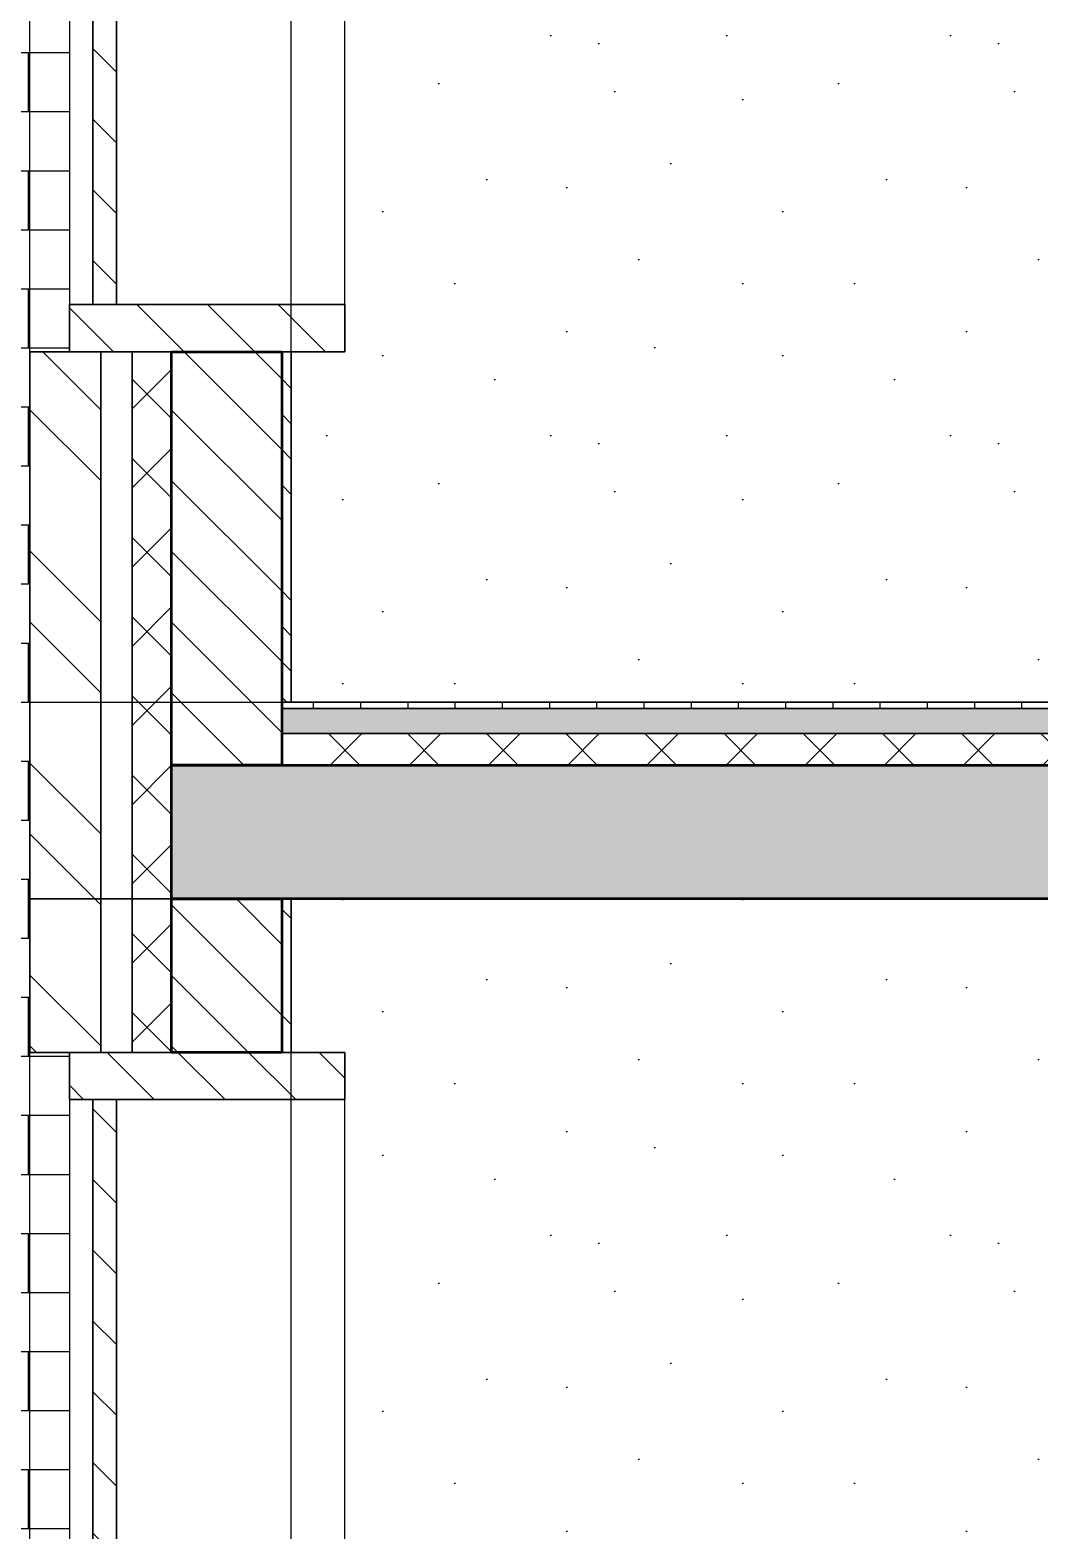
# Model space of a CAD drawing. Header units: millimetres. Extents: x -100 to 224448, y 0 to 22177.
# Drawn here: x 132902 to 134184, y 9298 to 11204 of the extents above; entities that cross this region are included whole.
import ezdxf

# ---------------------------------------------------------------- set-up
doc = ezdxf.new("R2010")
doc.units = ezdxf.units.MM
doc.layers.get('0').update_dxf_attribs({"true_color": 0xdfdfdf})
for name, color, linetype, lineweight in [('Background_Air', 7, 'Continuous', 9), ('Background_Concrete_ Reinforced', 7, 'Continuous', 9), ('Background_Floor_ Ceramic Tiles', 7, 'Continuous', 9), ('Background_Gypsum Board', 7, 'Continuous', 9), ('Background_Insulation_ Extruded Polystyrene', 7, 'Continuous', 9), ('Background_Insulation_ Polyurethane Foam', 7, 'Continuous', 9), ('Background_Plaster_ Cement', 7, 'Continuous', 9), ('Background_Screed', 7, 'Continuous', 9), ('Background_Supporting Wall_ Brick', 7, 'Continuous', 9), ('Boundary_Concrete_ Reinforced', 99, 'Continuous', 50), ('Boundary_Supporting Wall_ Brick', 14, 'Continuous', 50)]:
    doc.layers.add(name, color=color, linetype=linetype, lineweight=lineweight)
for name, color, linetype in [('Background_Front bricks', 7, 'Continuous'), ('Background_GLASS', 161, 'Continuous'), ('Background_WINDOW_FRAME', 253, 'Continuous'), ('Boundary_Air', 7, 'Continuous'), ('Boundary_Cavity Wall_ Front', 7, 'Continuous'), ('Boundary_Floor_ Ceramic Tiles', 7, 'Continuous'), ('Boundary_Front bricks', 7, 'Continuous'), ('Boundary_GLASS', 161, 'Continuous'), ('Boundary_Gypsum Board', 54, 'Continuous'), ('Boundary_Insulation_ Extruded Polystyrene', 42, 'Continuous'), ('Boundary_Insulation_ Polyurethane Foam', 42, 'Continuous'), ('Boundary_Screed', 7, 'Continuous'), ('Boundary_WINDOW_FRAME', 253, 'Continuous'), ('Elevation_Front bricks', 7, 'Continuous'), ('Elevation_Plaster_ Cement', 7, 'Continuous'), ('Fill_Concrete_ Reinforced', 85, 'Continuous'), ('Fill_Floor_ Ceramic Tiles', 251, 'Continuous'), ('Fill_Front bricks', 7, 'Continuous'), ('Fill_GLASS', 161, 'Continuous'), ('Fill_Gypsum Board', 251, 'Continuous'), ('Fill_Insulation_ Extruded Polystyrene', 42, 'Continuous'), ('Fill_Insulation_ Polyurethane Foam', 42, 'Continuous'), ('Fill_Screed', 251, 'Continuous'), ('Fill_Supporting Wall_ Brick', 11, 'Continuous'), ('Fill_WINDOW_FRAME', 253, 'Continuous'), ('Viewport border', 7, 'Continuous')]:
    doc.layers.add(name, color=color, linetype=linetype)
doc.layers.add('BIM_ROOM_LINES', color=7, linetype='Continuous', plot=False)
pattern_1 = [(45, (-3002.4, 80), (-44.90128, 44.90128), [])]
pattern_2 = [(45, (-3002.4, 80), (-50.28943, 50.28943), []), (135, (-3002.4, 80), (-50.28943, -50.28943), [])]
pattern_3 = [(45, (-3002.4, 80), (-134.7038, 134.7038), []), (45, (-2957.5, 80), (-134.7038, 134.7038), []), (45, (-2912.6, 80), (-134.7038, 134.7038), []), (45, (-2867.7, 80), (-134.7038, 134.7038), [])]
pattern_4 = [(45, (-3002.4, 80), (-134.704, 134.704), []), (45, (-2912.6, 80), (-134.7038, 134.7038), [])]

# ---------------------------------------------------------------- blocks, each defined once
blk = doc.blocks.new("BB'__section__..%5CMainBuilding.dwg", base_point=(1833.3, -3770))
at = {"layer": 'Elevation_Front bricks'}
h = blk.add_hatch(dxfattribs=at)
h.set_pattern_fill('V_MASONRY300x75', color=256, scale=10, style=0)
h.paths.add_polyline_path([(3002.4, 6330), (12002.4, 6330), (12002.4, 7025), (12002.4, 9385), (12002.4, 9580), (3002.4, 9580)])
h = blk.add_hatch(dxfattribs=at)
h.set_pattern_fill('V_MASONRY300x75', color=256, scale=10, style=0)
h.paths.add_polyline_path([(12052.4, 7085), (12052.4, 9325), (12052.4, 9385), (12002.4, 9385), (12002.4, 7025), (12052.4, 7025)])
h = blk.add_hatch(dxfattribs=at)
h.set_pattern_fill('V_MASONRY300x75', color=256, scale=10, style=0)
h.paths.add_polyline_path([(3002.4, 3080), (12002.4, 3080), (12002.4, 3775), (12002.4, 6135), (12002.4, 6330), (3002.4, 6330)])
h = blk.add_hatch(dxfattribs=at)
h.set_pattern_fill('V_MASONRY300x75', color=256, scale=10, style=0)
h.paths.add_polyline_path([(12052.4, 3835), (12052.4, 6075), (12052.4, 6135), (12002.4, 6135), (12002.4, 3775), (12052.4, 3775)])
at = {"layer": 'Elevation_Plaster_ Cement'}
h = blk.add_hatch(dxfattribs=at)
h.set_pattern_fill('DOTS2', color=256, scale=20, style=0)
h.paths.add_polyline_path([(12402.4, 7085), (12402.4, 7025), (12334.4, 7025), (12334.4, 6580), (13284.4, 6580), (13284.4, 7229), (13284.4, 7263), (13284.4, 7280), (13539.4, 7280), (13539.4, 7311.4), (13552.8, 7346.7, -0.001651), (13552.9, 7346.9, -0.209989), (13585.7, 7361.4), (13587.4, 7361.4), (13764.4, 7361.4), (13941.4, 7361.4), (13943.1, 7361.4, -0.211654), (13976, 7346.7), (13989.4, 7311.4), (13989.4, 7280), (14239.4, 7280), (14239.4, 7311.4), (14252.8, 7346.7, -0.001651), (14252.9, 7346.9, -0.209989), (14285.7, 7361.4), (14287.4, 7361.4), (14464.4, 7361.4), (14641.4, 7361.4), (14643.1, 7361.4, -0.211654), (14676, 7346.7), (14689.4, 7311.4), (14689.4, 7280), (14884.4, 7280), (14884.4, 7263), (14884.4, 7229), (14884.4, 6580), (15384.4, 6580), (15384.4, 7229), (15384.4, 7263), (15384.4, 7280), (15579.4, 7280), (15579.4, 7311.4), (15592.8, 7346.7, -0.211654), (15625.7, 7361.4), (15627.4, 7361.4), (15804.4, 7361.4), (15981.4, 7361.4), (15983.1, 7361.4, -0.211654), (16016, 7346.7), (16029.4, 7311.4), (16029.4, 7280), (16052.4, 7280), (16052.4, 9575), (12334.4, 9575), (12334.4, 9385), (12402.4, 9385), (12402.4, 9325)])
h = blk.add_hatch(dxfattribs=at)
h.set_pattern_fill('DOTS2', color=256, scale=20, style=0)
h.paths.add_polyline_path([(12402.4, 3835), (12402.4, 3775), (12334.4, 3775), (12334.4, 3330), (12555.6, 3330), (12555.6, 5485), (14495.6, 5485), (14495.6, 3330), (14635, 3330), (14635, 6330), (12334.4, 6330), (12334.4, 6135), (12402.4, 6135), (12402.4, 6075)])
at = {"layer": 'Fill_Concrete_ Reinforced', "extrusion": (-2.7198e-32, 9.84184e-28, -1)}
h = blk.add_hatch(dxfattribs=at)
h.set_pattern_fill('CONCRETE1', color=256, scale=20, angle=15, style=0)
h.set_pattern_definition([(15, (-3002.4, 80), (287.368, 497.736), [50.8, -355.6]), (105, (-3002.4, 80), (-497.736, 287.368), [50.8, -355.6]), (150, (-2953.33, 93.15), (-392.5523, -105.184), [71.842, -502.894]), (15, (-3012.5, 313.96), (287.368, 497.736), [50.8, -355.6]), (60, (-2981.4, 296), (-105.184, 392.5523), [35.921, -538.815]), (150, (-2981.4, 296), (-392.5523, -105.184), [35.921, -538.815]), (15, (-2891.6, 451.54), (287.368, 497.736), [71.842, -334.558]), (60, (-2891.6, 451.54), (-105.184, 392.5523), [50.8, -523.936]), (150, (-2822.2, 470.13), (-392.5523, -105.184), [50.8, -523.936]), (105, (-2758.8, 250.45), (-497.736, 287.368), [50.8, -355.6]), (60, (-2758.82, 250.45), (-105.184, 392.5523), [35.921, -538.815]), (150, (-2740.86, 281.56), (-392.5523, -105.184), [35.921, -538.815]), (15, (-2979.63, 191.3), (287.368, 497.736), [25.4, -340.36]), (15, (-2711.5, 368.3), (287.368, 497.736), [25.4, -340.36]), (105, (-2847.33, 384.5), (-497.736, 287.368), [25.4, -340.36]), (150, (-2739.1, 176.85), (-392.5523, -105.184), [35.921, -538.815]), (150, (-2983.15, 400.7), (-392.5523, -105.184), [35.921, -538.815]), (60, (-2852.9, 258.1), (-105.184, 392.5523), [35.921, -538.815]), (105, (-2880.6, 165.23), (-497.736, 287.368), [6.35, -400.05]), (105, (-2906.6, 335.76), (-497.736, 287.368), [6.35, -400.05]), (105, (-2740.65, 452.54), (-497.736, 287.368), [6.35, -400.05]), (105, (-2678.64, 245.64), (-497.736, 287.368), [6.35, -400.05])])
h.paths.add_polyline_path([(-21382.4, 6330), (-21382.4, 6500), (-21242.4, 6500), (-12322.4, 6500), (-12182.4, 6500), (-12182.4, 6330)])
at = {"layer": 'Fill_Floor_ Ceramic Tiles', "extrusion": (2.91712e-31, 3.08649e-26, -1)}
h = blk.add_hatch(dxfattribs=at)
h.set_pattern_fill('_USER', color=256, scale=60, angle=90, style=0, pattern_type=0)
h.set_pattern_definition([(90, (-3002.4, 80), (-60, -2e-13), [])])
h.paths.add_polyline_path([(-12322.4, 6580), (-12322.4, 6572), (-21242.4, 6572), (-21242.4, 6580)])
at = {"layer": 'Fill_Front bricks', "extrusion": (-5.9112e-45, -5.87873e-30, -1)}
h = blk.add_hatch(dxfattribs=at)
h.set_pattern_fill('ANSI32', color=256, scale=20, style=0)
h.set_pattern_definition(pattern_4)
h.paths.add_polyline_path([(-12002.4, 6330), (-12092.4, 6330), (-12092.4, 7025), (-12002.4, 7025)])
at = {"layer": 'Fill_Front bricks', "extrusion": (-9.7942e-44, 2.92213e-28, -1)}
h = blk.add_hatch(dxfattribs=at)
h.set_pattern_fill('ANSI32', color=256, scale=20, style=0)
h.set_pattern_definition(pattern_4)
h.paths.add_polyline_path([(-12002.4, 6135), (-12092.4, 6135), (-12092.4, 6330), (-12002.4, 6330)])
at = {"layer": 'Fill_GLASS', "extrusion": (0, 0, -1)}
h = blk.add_hatch(dxfattribs=at)
h.set_pattern_fill('ANSI31', color=256, scale=20, style=0)
h.set_pattern_definition(pattern_1)
h.paths.add_polyline_path([(-12082.4, 9325), (-12082.4, 7085), (-12112.4, 7085), (-12112.4, 9325)])
h = blk.add_hatch(dxfattribs=at)
h.set_pattern_fill('ANSI31', color=256, scale=20, style=0)
h.set_pattern_definition(pattern_1)
h.paths.add_polyline_path([(-12082.4, 6075), (-12082.4, 3835), (-12112.4, 3835), (-12112.4, 6075)])
at = {"layer": 'Fill_Gypsum Board', "extrusion": (2.1434e-28, 1.01312e-29, -1)}
h = blk.add_hatch(dxfattribs=at)
h.set_pattern_fill('ANSI34', color=256, scale=10, style=0)
h.set_pattern_definition(pattern_3)
h.paths.add_polyline_path([(-12334.4, 7025), (-12322.4, 7025), (-12322.4, 6580), (-12334.4, 6580)])
at = {"layer": 'Fill_Gypsum Board', "extrusion": (0, 3.89617e-28, -1)}
h = blk.add_hatch(dxfattribs=at)
h.set_pattern_fill('ANSI34', color=256, scale=10, style=0)
h.set_pattern_definition(pattern_3)
h.paths.add_polyline_path([(-12334.4, 6330), (-12322.4, 6330), (-12322.4, 6135), (-12334.4, 6135)])
at = {"layer": 'Fill_Insulation_ Extruded Polystyrene', "extrusion": (3.47571e-31, 6.71313e-27, -1)}
h = blk.add_hatch(dxfattribs=at)
h.set_pattern_fill('INSULATION', color=256, scale=20, style=0)
h.set_pattern_definition(pattern_2)
h.paths.add_polyline_path([(-12322.4, 6540), (-12322.4, 6500), (-21242.4, 6500), (-21242.4, 6540)])
at = {"layer": 'Fill_Insulation_ Polyurethane Foam', "extrusion": (6.51307e-29, -8.51811e-30, -1)}
h = blk.add_hatch(dxfattribs=at)
h.set_pattern_fill('INSULATION', color=256, scale=20, style=0)
h.set_pattern_definition(pattern_2)
h.paths.add_polyline_path([(-12132.4, 6330), (-12182.4, 6330), (-12182.4, 6500), (-12182.4, 7025), (-12132.4, 7025)])
at = {"layer": 'Fill_Insulation_ Polyurethane Foam', "extrusion": (-1.90399e-43, 2.92213e-28, -1)}
h = blk.add_hatch(dxfattribs=at)
h.set_pattern_fill('INSULATION', color=256, scale=20, style=0)
h.set_pattern_definition(pattern_2)
h.paths.add_polyline_path([(-12132.4, 6135), (-12182.4, 6135), (-12182.4, 6330), (-12132.4, 6330)])
at = {"layer": 'Fill_Screed', "extrusion": (3.47571e-31, 1.01276e-26, -1)}
h = blk.add_hatch(dxfattribs=at)
h.set_pattern_fill('SCREED', color=256, scale=20, angle=15, style=0)
h.set_pattern_definition([(15, (-3002.4, 80), (915.6406, 508.3053), [-127, 0, -381, 0]), (15, (-3005.69, 92.27), (915.6406, 508.3053), [-50.8, 0, -177.8, 0, -91.44, 0, -381, 0]), (15, (-3008.97, 104.53), (915.6406, 508.3053), [-25.4, 0, -127, 0, -127, 0, -279.4, 0, -91.44, 0]), (15, (-3012.26, 116.8), (915.6406, 508.3053), [-91.44, 0, -406.4, 0]), (15, (-3015.55, 129.07), (915.6406, 508.3053), [-304.8, 0, -304.8, 0]), (15, (-3018.84, 141.34), (915.6406, 508.3053), [-431.8, 0]), (15, (-3022.12, 153.6), (915.6406, 508.3053), [-127, 0, -558.8, 0]), (15, (-3025.4, 165.87), (915.6406, 508.3053), [-177.8, 0, -101.6, 0]), (15, (-3028.7, 178.14), (915.6406, 508.3053), [-254, 0]), (15, (-3035.27, 202.67), (915.6406, 508.3053), [-35.56, 0, -381, 0, -228.6, 0]), (15, (-3038.56, 214.94), (915.6406, 508.3053), [-50.8, 0, -5.08, 0, -127, 0]), (15, (-3041.84, 227.2), (915.6406, 508.3053), [-25.4, 0, -330.2, 0, -381, 0]), (15, (-3045.13, 239.47), (915.6406, 508.3053), [-254, 0]), (15, (-3048.42, 251.74), (915.6406, 508.3053), [-127, 0, -533.4, 0]), (15, (-3055, 276.28), (915.6406, 508.3053), [-609.6, 0]), (15, (-3058.28, 288.54), (915.6406, 508.3053), [-127, 0, -10.16, 0, -177.8, 0]), (15, (-3061.57, 300.8), (915.6406, 508.3053), [-35.56, 0, -254, 0, -101.6, 0, -177.8, 0, -203.2, 0]), (15, (-3064.85, 313.08), (915.6406, 508.3053), [-76.2, 0, -101.6, 0, -254, 0, -10.16, 0, -127, 0]), (15, (-3068.14, 325.35), (915.6406, 508.3053), [-254, 0])])
h.paths.add_polyline_path([(-12322.4, 6572), (-12322.4, 6540), (-21242.4, 6540), (-21242.4, 6572)])
at = {"layer": 'Fill_Supporting Wall_ Brick', "extrusion": (-3.46843e-29, -1.23432e-29, -1)}
h = blk.add_hatch(dxfattribs=at)
h.set_pattern_fill('ANSI31', color=256, scale=20, style=0)
h.set_pattern_definition(pattern_1)
h.paths.add_polyline_path([(-12182.4, 6500), (-12322.4, 6500), (-12322.4, 6580), (-12322.4, 7025), (-12182.4, 7025)])
at = {"layer": 'Fill_Supporting Wall_ Brick', "extrusion": (1.41441e-43, 2.75978e-28, -1)}
h = blk.add_hatch(dxfattribs=at)
h.set_pattern_fill('ANSI31', color=256, scale=20, style=0)
h.set_pattern_definition(pattern_1)
h.paths.add_polyline_path([(-12182.4, 6135), (-12322.4, 6135), (-12322.4, 6330), (-12182.4, 6330)])
at = {"layer": 'Fill_WINDOW_FRAME', "extrusion": (0, 0, -1)}
h = blk.add_hatch(dxfattribs=at)
h.set_pattern_fill('ANSI31', color=256, scale=20, style=0)
h.set_pattern_definition(pattern_1)
h.paths.add_polyline_path([(-12402.4, 7025), (-12402.4, 7085), (-12052.4, 7085), (-12052.4, 7025)])
h = blk.add_hatch(dxfattribs=at)
h.set_pattern_fill('ANSI31', color=256, scale=20, style=0)
h.set_pattern_definition(pattern_1)
h.paths.add_polyline_path([(-12052.4, 6135), (-12052.4, 6075), (-12402.4, 6075), (-12402.4, 6135)])
blk.add_line((2834.4, 6580), (21730.4, 6580))
blk.add_line((2834.4, 6580), (21730.4, 6580))
blk.add_line((2834.4, 6580), (21730.4, 6580))
at = {"layer": 'Background_Air', "extrusion": (0, 1, 0)}
for p, q in [((12092.4, 7025), (12092.4, 6330)), ((12132.4, 7025), (12092.4, 7025)), ((12132.4, 6330), (12132.4, 7025)), ((12092.4, 6330), (12092.4, 6135)), ((12092.4, 6330), (12132.4, 6330)), ((12132.4, 6330), (12092.4, 6330)), ((12132.4, 6135), (12132.4, 6330)), ((12092.4, 6135), (12132.4, 6135))]:
    blk.add_line(p, q, dxfattribs=at)
at = {"layer": 'Background_Concrete_ Reinforced', "extrusion": (0, 1, 0)}
for p, q in [((12322.4, 6500), (12182.4, 6500)), ((12182.4, 6500), (12182.4, 6330)), ((21242.4, 6500), (12322.4, 6500)), ((12182.4, 6330), (21382.4, 6330))]:
    blk.add_line(p, q, dxfattribs=at)
at = {"layer": 'Background_Floor_ Ceramic Tiles', "extrusion": (0, 1, 0)}
for p, q in [((21242.4, 6580), (12322.4, 6580)), ((12322.4, 6580), (12322.4, 6572)), ((12322.4, 6572), (21242.4, 6572))]:
    blk.add_line(p, q, dxfattribs=at)
at = {"layer": 'Background_Front bricks', "extrusion": (0, 1, 0)}
for p, q in [((12002.4, 7025), (12002.4, 9385)), ((12092.4, 7025), (12002.4, 7025)), ((12002.4, 7025), (12002.4, 6330)), ((12002.4, 7025), (12002.4, 7025)), ((12092.4, 6330), (12092.4, 7025)), ((12092.4, 6330), (12002.4, 6330)), ((12002.4, 6330), (12002.4, 6135)), ((12002.4, 6330), (12092.4, 6330)), ((12092.4, 6135), (12092.4, 6330)), ((12002.4, 3775), (12002.4, 6135)), ((12002.4, 6135), (12092.4, 6135))]:
    blk.add_line(p, q, dxfattribs=at)
at = {"layer": 'Background_GLASS', "extrusion": (0, 1, 0)}
for p, q in [((12082.4, 9325), (12082.4, 7085)), ((12112.4, 7085), (12112.4, 9325)), ((12082.4, 7085), (12112.4, 7085)), ((12082.4, 6075), (12082.4, 3835)), ((12112.4, 6075), (12082.4, 6075)), ((12112.4, 3835), (12112.4, 6075))]:
    blk.add_line(p, q, dxfattribs=at)
at = {"layer": 'Background_Gypsum Board', "extrusion": (0, 1, 0)}
for p, q in [((12322.4, 7025), (12322.4, 6580)), ((12334.4, 7025), (12322.4, 7025)), ((12334.4, 6580), (12334.4, 7025)), ((12322.4, 6580), (12334.4, 6580)), ((12334.4, 6580), (12334.4, 6580)), ((12334.4, 6330), (12322.4, 6330)), ((12322.4, 6330), (12322.4, 6135)), ((12334.4, 6135), (12334.4, 6330)), ((12322.4, 6135), (12334.4, 6135))]:
    blk.add_line(p, q, dxfattribs=at)
at = {"layer": 'Background_Insulation_ Extruded Polystyrene', "extrusion": (0, 1, 0)}
for p, q in [((12322.4, 6540), (12322.4, 6500)), ((21242.4, 6540), (12322.4, 6540)), ((12322.4, 6500), (21242.4, 6500))]:
    blk.add_line(p, q, dxfattribs=at)
at = {"layer": 'Background_Insulation_ Polyurethane Foam', "extrusion": (0, 1, 0)}
for p, q in [((12182.4, 7025), (12132.4, 7025)), ((12132.4, 7025), (12132.4, 6330)), ((12182.4, 6500), (12182.4, 7025)), ((12182.4, 6330), (12182.4, 6500)), ((12132.4, 6330), (12182.4, 6330)), ((12182.4, 6330), (12132.4, 6330)), ((12132.4, 6330), (12132.4, 6135)), ((12182.4, 6135), (12182.4, 6330)), ((12132.4, 6135), (12182.4, 6135))]:
    blk.add_line(p, q, dxfattribs=at)
at = {"layer": 'Background_Plaster_ Cement', "extrusion": (0, 1, 0)}
for p, q in [((12334.4, 7025), (12334.4, 6580)), ((13284.4, 6580), (12334.4, 6580)), ((12334.4, 6330), (12334.4, 6135))]:
    blk.add_line(p, q, dxfattribs=at)
at = {"layer": 'Background_Screed', "extrusion": (0, 1, 0)}
for p, q in [((21242.4, 6572), (12322.4, 6572)), ((12322.4, 6572), (12322.4, 6540)), ((12322.4, 6540), (21242.4, 6540))]:
    blk.add_line(p, q, dxfattribs=at)
at = {"layer": 'Background_Supporting Wall_ Brick', "extrusion": (0, 1, 0)}
for p, q in [((12322.4, 7025), (12182.4, 7025)), ((12182.4, 7025), (12182.4, 6500)), ((12322.4, 6580), (12322.4, 7025)), ((12322.4, 6500), (12322.4, 6580)), ((12334.4, 6580), (12334.4, 6580)), ((12182.4, 6500), (12322.4, 6500)), ((12322.4, 6330), (12182.4, 6330)), ((12182.4, 6330), (12182.4, 6135)), ((12322.4, 6135), (12322.4, 6330)), ((12182.4, 6135), (12322.4, 6135))]:
    blk.add_line(p, q, dxfattribs=at)
at = {"layer": 'Background_WINDOW_FRAME', "extrusion": (0, 1, 0)}
for p, q in [((12402.4, 7025), (12402.4, 9385)), ((12402.4, 7025), (12402.4, 9385)), ((12402.4, 7025), (12402.4, 9385)), ((12402.4, 7025), (12402.4, 9385)), ((12402.4, 7025), (12402.4, 9385)), ((12402.4, 7025), (12402.4, 9385)), ((12402.4, 7025), (12402.4, 9385)), ((12052.4, 9325), (12052.4, 7085)), ((12402.4, 7085), (12052.4, 7085)), ((12052.4, 7085), (12052.4, 7025)), ((12402.4, 7025), (12402.4, 7085)), ((12402.4, 7025), (12402.4, 7085)), ((12402.4, 7025), (12402.4, 7085)), ((12402.4, 7025), (12402.4, 7085)), ((12402.4, 7025), (12402.4, 7085)), ((12402.4, 7025), (12402.4, 7085)), ((12402.4, 7025), (12402.4, 7085)), ((12052.4, 7025), (12402.4, 7025)), ((12402.4, 6135), (12052.4, 6135)), ((12052.4, 6135), (12052.4, 6075)), ((12334.4, 6135), (12402.4, 6135)), ((12402.4, 6135), (12334.4, 6135)), ((12334.4, 6135), (12402.4, 6135)), ((12402.4, 6135), (12334.4, 6135)), ((12402.4, 6135), (12334.4, 6135)), ((12334.4, 6135), (12402.4, 6135)), ((12334.4, 6135), (12402.4, 6135)), ((12334.4, 6135), (12402.4, 6135)), ((12402.4, 6135), (12334.4, 6135)), ((12402.4, 6135), (12334.4, 6135)), ((12402.4, 6135), (12334.4, 6135)), ((12402.4, 6135), (12334.4, 6135)), ((12334.4, 6135), (12402.4, 6135)), ((12402.4, 3775), (12402.4, 6135)), ((12402.4, 3775), (12402.4, 6135)), ((12402.4, 6075), (12402.4, 6135)), ((12402.4, 3775), (12402.4, 6135)), ((12402.4, 3775), (12402.4, 6135)), ((12402.4, 6075), (12402.4, 6135)), ((12402.4, 6075), (12402.4, 6135)), ((12402.4, 6075), (12402.4, 6135)), ((12402.4, 3775), (12402.4, 6135)), ((12402.4, 6075), (12402.4, 6135)), ((12402.4, 6075), (12402.4, 6135)), ((12402.4, 3775), (12402.4, 6135)), ((12402.4, 6075), (12402.4, 6135)), ((12402.4, 3775), (12402.4, 6135)), ((12052.4, 6075), (12402.4, 6075)), ((12052.4, 6075), (12052.4, 3835))]:
    blk.add_line(p, q, dxfattribs=at)
at = {"layer": 'BIM_ROOM_LINES', "extrusion": (0, 1, 0)}
for p, q in [((12334.4, 6580), (12334.4, 9575)), ((12334.4, 6580), (12334.4, 7025)), ((13284.4, 6580), (12334.4, 6580)), ((21230.4, 6580), (12334.4, 6580)), ((12334.4, 6135), (12334.4, 6330)), ((12334.4, 3330), (12334.4, 6330)), ((12334.4, 6330), (21230.4, 6330))]:
    blk.add_line(p, q, dxfattribs=at)
at = {"layer": 'Boundary_Air', "extrusion": (0, 1, 0)}
for p, q in [((12092.4, 6330), (12092.4, 7025)), ((12092.4, 7025), (12132.4, 7025)), ((12132.4, 7025), (12132.4, 6330)), ((12092.4, 6135), (12092.4, 6330)), ((12092.4, 6330), (12132.4, 6330)), ((12132.4, 6330), (12092.4, 6330)), ((12132.4, 6330), (12132.4, 6135)), ((12132.4, 6135), (12092.4, 6135))]:
    blk.add_line(p, q, dxfattribs=at)
at = {"layer": 'Boundary_Cavity Wall_ Front', "extrusion": (0, 1, 0)}
for p, q in [((12002.4, 6135), (12002.4, 7025)), ((12002.4, 7025), (12334.4, 7025)), ((12334.4, 7025), (12334.4, 6580)), ((12334.4, 6580), (12322.4, 6580)), ((12322.4, 6580), (12322.4, 6500)), ((12322.4, 6500), (12182.4, 6500)), ((12182.4, 6500), (12182.4, 6330)), ((12182.4, 6330), (12334.4, 6330)), ((12334.4, 6330), (12334.4, 6135)), ((12334.4, 6135), (12002.4, 6135))]:
    blk.add_line(p, q, dxfattribs=at)
at = {"layer": 'Boundary_Concrete_ Reinforced', "extrusion": (0, 1, 0)}
for p, q in [((12182.4, 6330), (12182.4, 6500)), ((12182.4, 6500), (12322.4, 6500)), ((12322.4, 6500), (21242.4, 6500)), ((21382.4, 6330), (12182.4, 6330))]:
    blk.add_line(p, q, dxfattribs=at)
at = {"layer": 'Boundary_Floor_ Ceramic Tiles', "extrusion": (0, 1, 0)}
for p, q in [((12322.4, 6580), (21242.4, 6580)), ((12322.4, 6572), (12322.4, 6580)), ((21242.4, 6572), (12322.4, 6572))]:
    blk.add_line(p, q, dxfattribs=at)
at = {"layer": 'Boundary_Front bricks', "extrusion": (0, 1, 0)}
for p, q in [((12002.4, 6330), (12002.4, 7025)), ((12002.4, 7025), (12092.4, 7025)), ((12092.4, 7025), (12092.4, 6330)), ((12002.4, 6135), (12002.4, 6330)), ((12002.4, 6330), (12092.4, 6330)), ((12092.4, 6330), (12002.4, 6330)), ((12092.4, 6330), (12092.4, 6135)), ((12092.4, 6135), (12002.4, 6135))]:
    blk.add_line(p, q, dxfattribs=at)
at = {"layer": 'Boundary_GLASS', "extrusion": (0, 1, 0)}
for p, q in [((12082.4, 7085), (12082.4, 9325)), ((12112.4, 9325), (12112.4, 7085)), ((12112.4, 7085), (12082.4, 7085)), ((12082.4, 6075), (12112.4, 6075)), ((12082.4, 3835), (12082.4, 6075)), ((12112.4, 6075), (12112.4, 3835))]:
    blk.add_line(p, q, dxfattribs=at)
at = {"layer": 'Boundary_Gypsum Board', "extrusion": (0, 1, 0)}
for p, q in [((12322.4, 6580), (12322.4, 7025)), ((12322.4, 7025), (12334.4, 7025)), ((12334.4, 7025), (12334.4, 6580)), ((12334.4, 6580), (12322.4, 6580)), ((12322.4, 6135), (12322.4, 6330)), ((12322.4, 6330), (12334.4, 6330)), ((12334.4, 6330), (12334.4, 6135)), ((12334.4, 6135), (12322.4, 6135))]:
    blk.add_line(p, q, dxfattribs=at)
at = {"layer": 'Boundary_Insulation_ Extruded Polystyrene', "extrusion": (0, 1, 0)}
for p, q in [((12322.4, 6540), (21242.4, 6540)), ((12322.4, 6500), (12322.4, 6540)), ((21242.4, 6500), (12322.4, 6500))]:
    blk.add_line(p, q, dxfattribs=at)
at = {"layer": 'Boundary_Insulation_ Polyurethane Foam', "extrusion": (0, 1, 0)}
for p, q in [((12132.4, 6330), (12132.4, 7025)), ((12132.4, 7025), (12182.4, 7025)), ((12182.4, 7025), (12182.4, 6500)), ((12182.4, 6500), (12182.4, 6330)), ((12132.4, 6135), (12132.4, 6330)), ((12132.4, 6330), (12182.4, 6330)), ((12182.4, 6330), (12132.4, 6330)), ((12182.4, 6330), (12182.4, 6135)), ((12182.4, 6135), (12132.4, 6135))]:
    blk.add_line(p, q, dxfattribs=at)
at = {"layer": 'Boundary_Screed', "extrusion": (0, 1, 0)}
for p, q in [((12322.4, 6572), (21242.4, 6572)), ((12322.4, 6540), (12322.4, 6572)), ((21242.4, 6540), (12322.4, 6540))]:
    blk.add_line(p, q, dxfattribs=at)
at = {"layer": 'Boundary_Supporting Wall_ Brick', "extrusion": (0, 1, 0)}
for p, q in [((12182.4, 6500), (12182.4, 7025)), ((12182.4, 7025), (12322.4, 7025)), ((12322.4, 7025), (12322.4, 6580)), ((12322.4, 6580), (12322.4, 6500)), ((12322.4, 6500), (12182.4, 6500)), ((12182.4, 6135), (12182.4, 6330)), ((12182.4, 6330), (12322.4, 6330)), ((12322.4, 6330), (12322.4, 6135)), ((12322.4, 6135), (12182.4, 6135))]:
    blk.add_line(p, q, dxfattribs=at)
at = {"layer": 'Boundary_WINDOW_FRAME', "extrusion": (0, 1, 0)}
for p, q in [((12052.4, 7025), (12052.4, 7085)), ((12052.4, 7085), (12402.4, 7085)), ((12402.4, 7085), (12402.4, 7025)), ((12402.4, 7025), (12052.4, 7025)), ((12052.4, 6135), (12402.4, 6135)), ((12052.4, 6075), (12052.4, 6135)), ((12402.4, 6135), (12402.4, 6075)), ((12402.4, 6075), (12052.4, 6075))]:
    blk.add_line(p, q, dxfattribs=at)

msp = doc.modelspace()

# ---------------------------------------------------------------- block references
at = {"layer": 'Viewport border'}
msp.add_blockref("BB'__section__..%5CMainBuilding.dwg", (122732.9, 0), dxfattribs=at)

doc.saveas('drawing.dxf')
